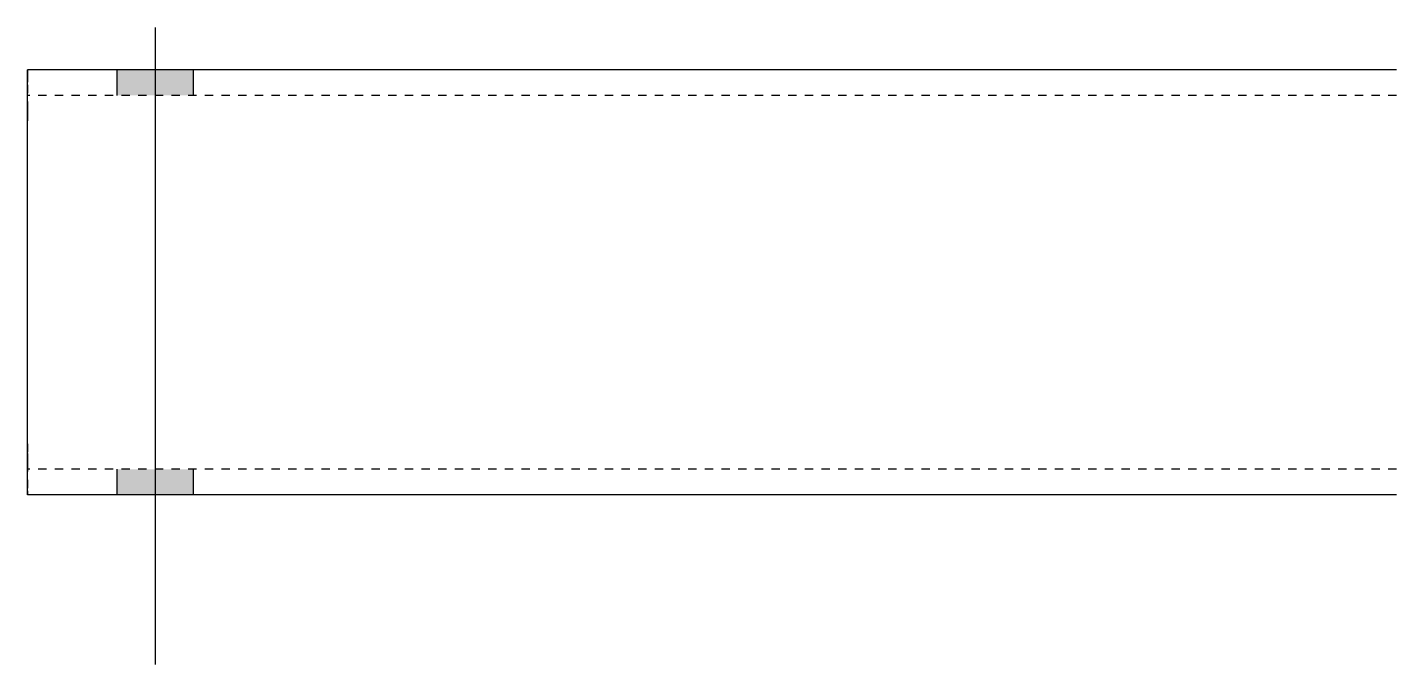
# Model space of a CAD drawing. Header units: millimetres. Extents: x 6 to 15192, y -13 to 217.
# Drawn here: x 6 to 328, y -13 to 137 of the extents above; entities that cross this region are included whole.
import ezdxf

# ---------------------------------------------------------------- set-up
doc = ezdxf.new("R2010")
doc.units = ezdxf.units.MM
doc.linetypes.add('DXK_LINE_DOT2', pattern=[3.9198, 1.9599, -1.9599])
doc.layers.add('STÅL', color=7, linetype='Continuous')

msp = doc.modelspace()

# ---------------------------------------------------------------- hatches: boundary and pattern name
at = {"layer": 'STÅL', "linetype": 'Continuous'}
for points in [[(27.03, 121), (45.03, 121), (45.03, 127), (27.03, 127)], [(27.03, 121), (45.03, 121), (45.03, 127), (27.03, 127)], [(27.03, 27), (45.03, 27), (45.03, 33), (27.03, 33)], [(27.03, 27), (45.03, 27), (45.03, 33), (27.03, 33)]]:
    msp.add_hatch(color=3, dxfattribs=at).paths.add_polyline_path(points)

# ---------------------------------------------------------------- linework, layer by layer
at = {"layer": 'STÅL', "color": 3, "linetype": 'Continuous'}
for p, q in [((36.03, 137), (36.03, -13)), ((36.03, 137), (36.03, -13)), ((27.03, 127), (27.03, 121)), ((27.03, 127), (27.03, 121)), ((45.03, 127), (45.03, 121)), ((45.03, 127), (45.03, 121)), ((27.03, 33), (27.03, 27)), ((27.03, 33), (27.03, 27)), ((45.03, 33), (45.03, 27)), ((45.03, 33), (45.03, 27))]:
    msp.add_line(p, q, dxfattribs=at)
at = {"layer": 'STÅL', "color": 2, "linetype": 'Continuous'}
for p, q in [((328.03, 127), (6, 127)), ((6, 126.09), (6, 127)), ((6, 123.49), (6, 126.09)), ((6, 119.59), (6, 123.49)), ((6, 115), (6, 119.59)), ((6, 39), (6, 115)), ((6, 34.41), (6, 39)), ((6, 30.51), (6, 34.41)), ((6, 27.91), (6, 30.51)), ((6, 27), (6, 27.91)), ((328.03, 27), (6, 27))]:
    msp.add_line(p, q, dxfattribs=at)
at = {"layer": 'STÅL', "color": 7, "linetype": 'DXK_LINE_DOT2'}
for p, q in [((6, 127), (6.03, 127)), ((6.03, 127), (6.03, 126.09)), ((6.03, 126.09), (6.03, 123.49)), ((6.03, 123.49), (6.03, 119.24)), ((6, 121), (6.03, 121)), ((6, 120.54), (6, 121)), ((6, 119.59), (6, 120.54)), ((6, 119.24), (6, 119.59)), ((6, 119.24), (6, 117.3)), ((328.03, 121), (6.03, 121)), ((6.03, 120.54), (6.03, 121)), ((6.03, 119.59), (6.03, 120.54)), ((6.03, 117.3), (6.03, 119.59)), ((6.03, 119.24), (6.03, 115)), ((6, 117.3), (6, 115)), ((6.03, 115), (6.03, 117.3)), ((6, 39), (6, 115)), ((6.03, 39), (6.03, 115)), ((6.03, 39), (6.03, 115)), ((6, 39), (6, 36.7)), ((6.03, 36.7), (6.03, 39)), ((6.03, 39), (6.03, 34.41)), ((6, 36.7), (6, 34.76)), ((6.03, 34.76), (6.03, 36.7)), ((6, 34.76), (6, 33.46)), ((6, 33.46), (6, 33)), ((6, 33), (6.03, 33)), ((6.03, 33.46), (6.03, 34.76)), ((6.03, 34.41), (6.03, 30.51)), ((6.03, 33), (6.03, 33.46)), ((328.03, 33), (6.03, 33)), ((6.03, 30.51), (6.03, 27.91)), ((6, 27), (6.03, 27)), ((6.03, 27.91), (6.03, 27))]:
    msp.add_line(p, q, dxfattribs=at)

doc.saveas('drawing.dxf')
